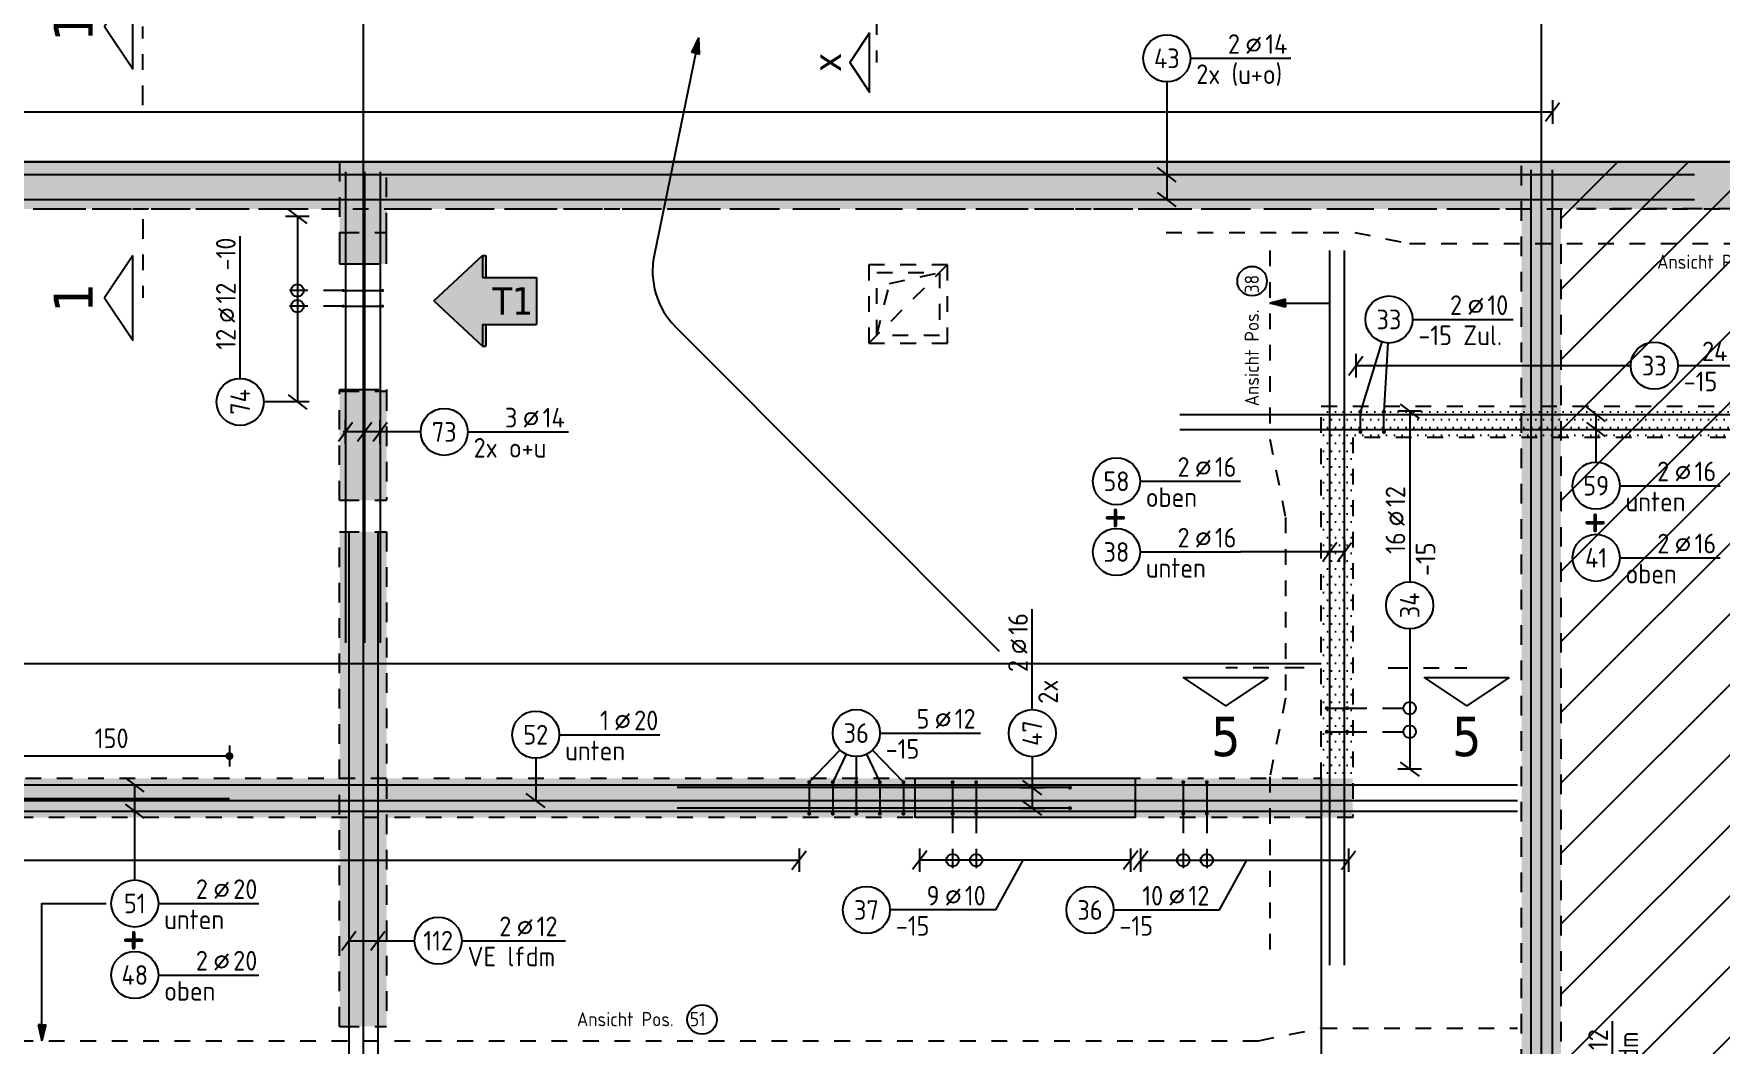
# Model space of a CAD drawing. Extents: x -177 to 93, y -12 to 49.
# Drawn here: x 27.46 to 38.19, y 32.21 to 38.64 of the extents above; entities that cross this region are included whole.
import ezdxf
from ezdxf.enums import TextEntityAlignment as Align

# ---------------------------------------------------------------- set-up
doc = ezdxf.new("R2010")
doc.units = 0
doc.header["$LTSCALE"] = 0.5
for name, pattern in [('AUSGEZOGEN', [1000.01, 1000, 0.01]), ('DASHDOTSMALL', [1.05, 0.5, -0.25, 0.05, -0.25]), ('DOT', [0.175, 0.05, -0.125]), ('HIDDEN2', [0.187, 0.125, -0.062]), ('PUNKT', [0.175, 0.05, -0.125]), ('STRICHLINIE', [0.75, 0.5, -0.25]), ('STRICHPUNKT2', [0.55, 0.25, -0.125, 0.05, -0.125]), ('VERDECKT', [0.375, 0.25, -0.125])]:
    doc.linetypes.add(name, pattern=pattern)
for name, color, linetype in [('ACHSEN', 7, 'Continuous'), ('BETON', 7, 'Continuous'), ('Brüstung DG', 7, 'Continuous'), ('DD', 7, 'Continuous'), ('DG', 7, 'Continuous'), ('DRUEBER', 7, 'Continuous'), ('grau_hell', 7, 'Continuous'), ('grau_mittel', 7, 'Continuous'), ('HILFE', 7, 'Continuous'), ('index', 7, 'Continuous'), ('MASSE', 7, 'Continuous'), ('OBJEKT', 7, 'Continuous'), ('RND', 7, 'Continuous'), ('SCHNITTE', 7, 'Continuous'), ('TEXT', 7, 'Continuous'), ('VERDECKT', 7, 'Continuous'), ('VERDECKT2', 7, 'Continuous')]:
    doc.layers.add(name, color=color, linetype=linetype)
doc.layers.add('NOPLOT', color=7, linetype='Continuous', plot=False)
doc.styles.add('helv', font='tahoma.ttf')
doc.styles.add('txt', font='isocp.shx')
doc.dimstyles.new('DOT_I', dxfattribs={"dimscale": 0.5, "dimtxt": 0.25, "dimasz": 0.25, "dimexe": 0.1, "dimexo": 0.3, "dimgap": 0.1, "dimtad": 1, "dimdec": 3, "dimzin": 3, "dimtxsty": 'txt', "dimblk": 'DOT', "dimblk1": 'DOT', "dimblk2": 'DOT', "dimsah": 1, "dimcen": 0.1, "dimse1": 1, "dimse2": 1, "dimazin": 0, "dimtfac": 1, "dimtdec": 4, "dimtix": 1, "dimtmove": 2, "dimatfit": 3, "dimfxl": 0, "dimtvp": 1, "dimtolj": 1, "dimtzin": 0, "dimarcsym": 0})
pattern_1 = [(0, (-74.13047, 77.732794), (0.025, 0.05), [0, -0.05])]

# ---------------------------------------------------------------- blocks, each defined once
blk = doc.blocks.new('lei_gre')
at = {"layer": 'RND', "color": 7, "linetype": 'Continuous'}
for p, q in [((-0.09, -0.12), (0.09, 0.12)), ((0, 0.15), (0, -0.15))]:
    blk.add_line(p, q, dxfattribs=at)
blk = doc.blocks.new('RND_LEI')
at = {"layer": 'RND', "color": 7, "linetype": 'Continuous'}
blk.add_line((1.022, 0.066), (1.19, 0.27), dxfattribs=at)
for centre, radius in [((0, 0), 0.3), ((1.106, 0.168), 0.075)]:
    blk.add_circle(centre, radius, dxfattribs=at)
at = {"layer": 'RND', "color": 7, "linetype": 'Continuous', "style": 'txt'}
blk.add_attdef('ANZ', text='', height=0.25, dxfattribs=at).set_placement((0.931, 0.057), align=Align.RIGHT)
for tag, p in [('DUM', (1.253, 0.057)), ('ABSTD', (1.674, 0.057)), ('POSTXT', (0.374, -0.327))]:
    blk.add_attdef(tag, p, '', height=0.25, dxfattribs=at)
blk.add_attdef('POSL', text='', height=0.25, dxfattribs=at).set_placement((0, 0), align=Align.MIDDLE)
blk = doc.blocks.new('SCHN-1')
at = {"layer": 'SCHNITTE', "color": 5, "linetype": 'Continuous'}
blk.add_lwpolyline([(0.54, 0.125), (0, 0.485), (-0.54, 0.125)], close=True, dxfattribs=at)
at = {"layer": 'SCHNITTE', "color": 6, "linetype": 'Continuous', "style": 'helv'}
blk.add_attdef('SCHN-1', text='', height=0.5, dxfattribs=at).set_placement((0, 0.635), align=Align.CENTER)
blk = doc.blocks.new('Pfeillinie')
at = {"layer": 'TEXT', "linetype": 'Continuous'}
blk.add_hatch(color=7, dxfattribs=at).paths.add_polyline_path([(0, 0), (-0.8, 0.2), (-0.8, 0), (-0.8, -0.2)])
at = {"layer": 'TEXT', "color": 7, "linetype": 'Continuous'}
for p, q in [((-0.8, 0), (-0.8, 0.2)), ((-0.8, 0.2), (0, 0)), ((-0.8, 0), (-0.8, -0.2)), ((-0.8, -0.2), (0, 0))]:
    blk.add_line(p, q, dxfattribs=at)
blk = doc.blocks.new('SCHN-2')
at = {"layer": 'SCHNITTE', "color": 6, "linetype": 'Continuous'}
blk.add_lwpolyline([(0.378, 0.088), (0, 0.34), (-0.378, 0.088)], close=True, dxfattribs=at)
at = {"layer": 'SCHNITTE', "color": 1, "linetype": 'DASHDOTSMALL', "style": 'helv'}
blk.add_attdef('SCHN-2', text='', height=0.35, dxfattribs=at).set_placement((0, 0.45), align=Align.CENTER)
blk = doc.blocks.new('DOT')
at = {"layer": 'MASSE', "color": 7, "linetype": 'Continuous'}
for p, q in [((0, 0), (-1, 0)), ((0, 0.54), (0, -0.54))]:
    blk.add_line(p, q, dxfattribs=at)
at = {"layer": 'MASSE', "color": 7, "linetype": 'Continuous', "const_width": 0.2}
blk.add_lwpolyline([(-0.1, 0, 1), (0.1, 0, 1)], format="xyb", close=True, dxfattribs=at)
blk = doc.blocks.new('*D95')
at = {"layer": 'Defpoints', "color": 0, "linetype": 'AUSGEZOGEN', "transparency": 16777216}
for p in [(27.204, 34.043), (27.204, 34.043), (28.704, 34.043)]:
    blk.add_point(p, dxfattribs=at)
at = {"layer": 'MASSE', "color": 0, "linetype": 'AUSGEZOGEN', "lineweight": -2, "transparency": 16777216}
blk.add_line((28.579, 34.043), (27.329, 34.043), dxfattribs=at)
at = {"layer": 'MASSE', "color": 0, "linetype": 'AUSGEZOGEN', "lineweight": -2, "transparency": 16777216, "xscale": 0.125, "yscale": 0.125, "zscale": 0.125, "rotation": 180}
blk.add_blockref('DOT', (27.204, 34.043), dxfattribs=at)
at = {"layer": 'MASSE', "color": 0, "linetype": 'AUSGEZOGEN', "lineweight": -2, "transparency": 16777216, "xscale": 0.125, "yscale": 0.125, "zscale": 0.125}
blk.add_blockref('DOT', (28.704, 34.043), dxfattribs=at)
at = {"layer": 'MASSE', "color": 0, "linetype": 'AUSGEZOGEN', "transparency": 16777216, "insert": (27.954, 34.156), "char_height": 0.125, "attachment_point": 5, "style": 'txt'}
blk.add_mtext('\\A1;150', dxfattribs=at)
blk = doc.blocks.new('hin_ind5')
at = {"layer": 'grau_hell', "linetype": 'AUSGEZOGEN'}
h = blk.add_hatch(color=9, dxfattribs=at)
h.dxf.hatch_style = 2
h.paths.add_polyline_path([(0, 0), (0.619, -0.577), (0.619, -0.3), (1.306, -0.3), (1.306, 0.3), (0.619, 0.3), (0.619, 0.577)])
h.paths.add_polyline_path([(0.34, -0.274), (1.311, -0.274), (1.311, 0.274), (0.34, 0.274)], flags=9)
at = {"layer": 'OBJEKT', "linetype": 'AUSGEZOGEN'}
for points in [[(0.66, 0.577), (0.619, 0.577), (0.619, 0.3), (0.66, 0.3)], [(0.619, -0.577), (0.66, -0.577), (0.66, -0.3), (0.619, -0.3)]]:
    blk.add_hatch(color=1, dxfattribs=at).paths.add_polyline_path(points)
at = {"layer": 'OBJEKT', "color": 1, "linetype": 'AUSGEZOGEN'}
for p, q in [((0, 0), (0.619, 0.577)), ((0.619, 0.577), (0.619, 0.3)), ((0.619, 0.577), (0.66, 0.577)), ((0.66, 0.577), (0.66, 0.3)), ((0.619, 0.3), (1.306, 0.3)), ((1.306, 0.3), (1.306, -0.3)), ((0, 0), (0.619, -0.577)), ((0.619, -0.3), (0.619, -0.577)), ((0.619, -0.3), (1.306, -0.3)), ((0.66, -0.3), (0.66, -0.577))]:
    blk.add_line(p, q, dxfattribs=at)
at = {"layer": 'OBJEKT', "color": 7, "linetype": 'AUSGEZOGEN'}
blk.add_line((0.619, -0.577), (0.66, -0.577), dxfattribs=at)
at = {"layer": 'index', "color": 1, "linetype": 'Continuous', "style": 'helv'}
blk.add_attdef('INDEX', text='', height=0.35, rotation=360, dxfattribs=at).set_placement((1.259, 0), align=Align.MIDDLE_RIGHT)

msp = doc.modelspace()

# ---------------------------------------------------------------- hatches: boundary and pattern name
at = {"layer": 'Brüstung DG', "linetype": 'DOT'}
h = msp.add_hatch(dxfattribs=at)
h.set_pattern_fill('DOTS', color=102, scale=0.8, double=1)
h.set_pattern_definition(pattern_1)
h.paths.add_polyline_path([(43.1545, 22.3263), (43.4545, 22.3263), (43.4545, 37.8263), (4.5295, 37.8263), (4.5295, 36.8613), (4.6895, 36.8613), (4.6895, 37.5263), (43.1545, 37.5263)])
at = {"layer": 'DG', "linetype": 'AUSGEZOGEN'}
h = msp.add_hatch(dxfattribs=at)
h.set_pattern_fill('DOTS', scale=0.8, double=1)
h.set_pattern_definition([(0, (-74.13047, 73.285204), (0.025, 0.05), [0, -0.05])])
h.paths.add_polyline_path([(39.4295, 36.0713), (39.4295, 33.9013), (39.6795, 33.9013), (39.6795, 36.2713), (35.6545, 36.2713), (35.6545, 33.9013), (35.8545, 33.9013), (35.8545, 36.0713)])
h = msp.add_hatch(dxfattribs=at)
h.set_pattern_fill('DOTS', scale=0.8, double=1)
h.set_pattern_definition(pattern_1)
h.paths.add_polyline_path([(34.2295, 23.5763), (34.2295, 25.5513), (36.9295, 25.5513), (36.9295, 25.0863), (37.1795, 25.0863), (37.1795, 25.8013), (33.9795, 25.8013), (33.9795, 23.3263), (37.1795, 23.3263), (37.1795, 24.0363), (36.9295, 24.0363), (36.9295, 23.5763)], flags=17)
h.paths.add_polyline_path([(31.0795, 27.1963), (31.0795, 26.8963), (31.3795, 26.8963), (31.3795, 27.1963)], flags=17)
h.paths.add_polyline_path([(26.7795, 27.1963), (26.4795, 27.1963), (26.4795, 26.8963), (26.7795, 26.8963)], flags=17)
h.paths.add_polyline_path([(23.0295, 27.1963), (22.7295, 27.1963), (22.7295, 26.8963), (23.0295, 26.8963)], flags=17)
h.paths.add_polyline_path([(14.7895, 26.8963), (14.7895, 27.1963), (14.4895, 27.1963), (14.4895, 26.8963)], flags=17)
h.paths.add_polyline_path([(12.2045, 33.9013), (12.2045, 33.6513), (35.8545, 33.6513), (35.8545, 33.9013)])
h.paths.add_polyline_path([(39.4295, 22.3263), (39.6795, 22.3263), (39.6795, 33.9013), (39.4295, 33.9013)])
h.paths.add_polyline_path([(4.4795, 22.3263), (4.6895, 22.3263), (4.6895, 30.7513), (4.4795, 30.7513)])
at = {"layer": 'grau_hell', "linetype": 'AUSGEZOGEN'}
h = msp.add_hatch(dxfattribs=at)
h.set_pattern_fill('ANSI31', color=9, scale=0.1, style=0, double=1)
h.set_pattern_definition([(45, (-9e-14, 40.2461), (-0.2245064, 0.2245064), [])])
h.paths.add_polyline_path([(31.3545, 23.3263), (20.2295, 23.3263), (20.2295, 23.5763), (17.8645, 23.5763), (17.8645, 27.9513), (10.9295, 27.9513), (10.9295, 29.5763), (9.4645, 29.5763), (9.4645, 29.5763), (8.5795, 29.5763), (8.5795, 29.5763), (8.1795, 29.5763), (8.1795, 31.3613), (6.7295, 31.3613), (6.7295, 31.1563), (4.5295, 31.1563), (4.5295, 30.7513), (4.4795, 30.7513), (4.4795, 26.0213), (4.0245, 26.0213), (4.0245, 23.3713), (4.4795, 23.3713), (4.4795, 22.3263), (43.4545, 22.3263), (43.4545, 37.8263), (37.1794, 37.8263), (37.1795, 25.8013), (36.9295, 25.8012), (36.9294, 23.5763), (34.2295, 23.5763), (34.2295, 23.3263)])
at = {"layer": 'grau_mittel'}
h = msp.add_hatch(color=61, dxfattribs=at)
h.paths.add_polyline_path([(43.4545, 37.8263), (36.9295, 37.8263), (36.9295, 29.5763), (37.9945, 29.5763), (37.9945, 29.8263), (37.1795, 29.8263), (37.1795, 37.5263), (39.4295, 37.5263), (39.4295, 29.8263), (39.2795, 29.8263), (39.2795, 29.5763), (39.6795, 29.5763), (39.6795, 37.5263), (43.1545, 37.5263), (43.1545, 32.5113), (43.4545, 32.5113)])
h.paths.add_polyline_path([(43.4545, 32.5113), (43.1545, 32.5113), (43.1545, 30.6413), (43.4545, 30.6413)], flags=17)
h.paths.add_polyline_path([(43.4545, 30.6413), (43.1545, 30.6413), (43.1545, 29.5763), (43.4545, 29.5763)])
h.paths.add_polyline_path([(43.1545, 29.5763), (43.1545, 29.8263), (39.6795, 29.8263), (39.6795, 29.5763)])
h.paths.add_polyline_path([(39.2795, 29.5763), (39.2795, 29.8263), (38.3945, 29.8263), (38.3945, 29.5763)], flags=17)
h.paths.add_polyline_path([(38.3945, 29.8263), (38.1945, 29.8263), (38.1945, 29.5763), (38.3945, 29.5763)], flags=17)
h.paths.add_polyline_path([(43.4545, 29.5763), (43.1545, 29.5763), (43.1545, 23.6013), (43.4545, 23.6013)])
h.paths.add_polyline_path([(43.1545, 23.3013), (43.4545, 23.3013), (43.4545, 23.6013), (43.1545, 23.6013)])
h.paths.add_polyline_path([(4.7545, 25.7212), (4.6895, 25.7212), (4.4045, 25.7212), (4.4045, 23.6712), (4.6895, 23.6712), (4.7545, 23.6712)])
h.paths.add_polyline_path([(4.6895, 37.5263), (8.1795, 37.5263), (8.1795, 29.5763), (8.5795, 29.5763), (8.5795, 29.8263), (8.4295, 29.8263), (8.4295, 37.5263), (10.6795, 37.5263), (10.6795, 29.8263), (9.9145, 29.8263), (9.9145, 29.5763), (10.9295, 29.5763), (10.9295, 37.8263), (4.5295, 37.8263), (4.5295, 30.7513), (4.4795, 30.7513), (4.4795, 26.0212), (4.0245, 26.0212), (4.0245, 25.7212), (4.6895, 25.7212)])
h.paths.add_polyline_path([(4.7545, 29.8263), (4.7545, 29.5763), (8.1795, 29.5763), (8.1795, 29.8263)], flags=17)
h.paths.add_polyline_path([(8.5795, 29.8263), (8.5795, 29.5763), (9.4645, 29.5763), (9.4645, 29.8263)], flags=17)
h.paths.add_polyline_path([(9.4645, 29.8263), (9.4645, 29.5763), (9.7145, 29.5763), (9.7145, 29.8263)], flags=17)
h.paths.add_polyline_path([(10.9295, 29.5763), (10.6795, 29.5763), (10.6795, 27.9513), (10.9295, 27.9513)], flags=17)
h.paths.add_polyline_path([(8.1795, 27.9513), (8.1795, 23.3263), (8.5795, 23.3263), (8.5795, 23.5763), (8.4295, 23.5763), (8.4295, 27.7013), (14.5145, 27.7013), (14.5145, 27.3463), (14.7645, 27.3463), (14.7645, 27.7013), (15.8245, 27.7013), (15.8245, 27.9513)])
h.paths.add_polyline_path([(9.5895, 23.3263), (9.5895, 23.5763), (8.5795, 23.5763), (8.5795, 23.3263)], flags=17)
h.paths.add_polyline_path([(9.5895, 23.3263), (9.7895, 23.3263), (9.7895, 23.5763), (9.5895, 23.5763)])
h.paths.add_polyline_path([(9.9895, 23.5763), (9.9895, 23.3263), (12.9045, 23.3263), (12.9045, 23.5763)], flags=16)
h.paths.add_polyline_path([(13.1045, 23.5763), (13.1045, 23.3263), (13.3545, 23.3263), (13.3545, 23.5763)], flags=16)
h.paths.add_polyline_path([(13.3545, 23.5763), (13.3545, 23.3263), (14.3645, 23.3263), (14.3645, 23.5763)], flags=16)
h.paths.add_polyline_path([(14.5145, 23.5763), (14.3645, 23.5763), (14.3645, 23.3263), (14.9145, 23.3263), (14.9145, 23.5763), (14.7645, 23.5763), (14.7645, 26.2613), (16.1245, 26.2613), (16.1245, 26.5113), (14.7645, 26.5113), (14.7645, 27.1963), (14.5145, 27.1963)])
h.paths.add_polyline_path([(14.9145, 23.5763), (14.9145, 23.3263), (15.9245, 23.3263), (15.9245, 23.5763)], flags=16)
h.paths.add_polyline_path([(15.9245, 23.3263), (16.1745, 23.3263), (16.1745, 23.5763), (15.9245, 23.5763)])
h.paths.add_polyline_path([(16.5795, 27.7013), (16.5795, 27.9513), (16.2245, 27.9513), (16.2245, 27.7013)])
h.paths.add_polyline_path([(17.4645, 27.7013), (17.4645, 27.9513), (16.5795, 27.9513), (16.5795, 27.7013)])
h.paths.add_polyline_path([(18.7795, 27.7013), (18.7795, 23.5763), (16.3745, 23.5763), (16.3745, 23.3263), (20.5295, 23.3263), (20.5295, 23.5763), (19.0295, 23.5763), (19.0295, 27.7013), (19.9795, 27.7013), (19.9795, 26.9213), (21.3545, 26.9213), (21.3545, 27.1713), (20.2295, 27.1713), (20.2295, 27.9513), (17.4645, 27.9513), (17.4645, 27.7013)])
h.paths.add_polyline_path([(16.3245, 26.5113), (16.3245, 26.2613), (17.8645, 26.2613), (17.8645, 26.5113)])
h.paths.add_polyline_path([(20.7295, 23.5763), (20.7295, 23.3263), (29.9045, 23.3263), (29.9045, 23.5763)])
h.paths.add_polyline_path([(25.1045, 26.9213), (25.1045, 27.1713), (22.7545, 27.1713), (22.7545, 26.9213)])
h.paths.add_polyline_path([(28.6545, 26.9213), (28.6545, 27.1713), (26.5045, 27.1713), (26.5045, 26.9213)])
h.paths.add_polyline_path([(30.0545, 27.1713), (30.0545, 26.9213), (31.3545, 26.9213), (31.3545, 27.7013), (32.7345, 27.7013), (32.7345, 27.9513), (31.1045, 27.9513), (31.1045, 27.1713)])
h.paths.add_polyline_path([(31.3545, 25.3513), (31.1045, 25.3513), (31.1045, 23.5763), (30.1045, 23.5763), (30.1045, 23.3263), (31.5045, 23.3263), (31.5045, 23.5763), (31.3545, 23.5763)])
h.paths.add_polyline_path([(32.3895, 23.3263), (32.3895, 23.5763), (31.5045, 23.5763), (31.5045, 23.3263)])
h.paths.add_polyline_path([(32.3895, 23.5763), (32.3895, 23.3263), (33.0945, 23.3263), (33.0945, 23.5763)], flags=17)
h.paths.add_polyline_path([(33.6945, 23.5763), (33.6945, 23.3263), (37.1795, 23.3263), (37.1795, 24.0363), (36.9295, 24.0363), (36.9295, 23.5763), (34.2295, 23.5763), (34.2295, 25.5513), (36.9295, 25.5513), (36.9295, 25.0863), (37.1795, 25.0863), (37.1795, 25.3363), (37.0995, 25.3363), (37.0995, 25.4863), (37.1795, 25.4863), (37.1795, 25.951), (36.9295, 25.951), (36.9295, 25.8013), (32.3895, 25.8013), (32.3895, 25.5513), (33.9795, 25.5513), (33.9795, 23.5763)])
h.paths.add_polyline_path([(36.9295, 25.0863), (36.9295, 24.0363), (37.1795, 24.0363), (37.1795, 25.0863)], flags=17)
h.paths.add_polyline_path([(36.9295, 25.951), (37.1795, 25.951), (37.1795, 26.836), (36.9295, 26.836)])
h.paths.add_polyline_path([(37.1795, 27.1013), (36.9295, 27.1013), (36.9295, 26.836), (37.1795, 26.836)])
h.paths.add_polyline_path([(36.6295, 27.9513), (36.6295, 27.7013), (37.1795, 27.7013), (37.1795, 27.9513)])
h.paths.add_polyline_path([(36.0294, 27.7013), (36.0294, 27.9513), (33.3345, 27.9513), (33.3345, 27.7013)])
h.paths.add_polyline_path([(32.3895, 25.5513), (32.3895, 25.8013), (31.5045, 25.8013), (31.5045, 25.5513)])
h.paths.add_polyline_path([(31.5045, 25.5513), (31.5045, 25.8013), (31.3545, 25.8013), (31.3545, 26.7213), (31.1045, 26.7213), (31.1045, 25.5513)])
h.paths.add_polyline_path([(37.1795, 29.5763), (36.9295, 29.5763), (36.9295, 28.5013), (37.1795, 28.5013)])
h.paths.add_polyline_path([(34.2295, 29.6313), (34.4795, 29.6313), (34.4795, 30.3263), (34.2295, 30.3263)])
h.paths.add_polyline_path([(32.3795, 30.3263), (32.1295, 30.3263), (32.1295, 29.6313), (32.3795, 29.6313)])
h.paths.add_polyline_path([(30.4795, 30.2263), (30.4795, 29.6313), (30.7295, 29.6313), (30.7295, 30.4763), (29.7045, 30.4763), (29.7045, 32.1213), (29.4045, 32.1213), (29.4045, 30.4763), (28.3795, 30.4763), (28.3795, 29.6313), (28.6295, 29.6313), (28.6295, 30.2263)])
h.paths.add_polyline_path([(29.4045, 32.3213), (29.7045, 32.3213), (29.7045, 35.4713), (29.4045, 35.4713)])
h.paths.add_polyline_path([(29.7045, 36.3663), (29.4045, 36.3663), (29.4045, 35.6713), (29.7045, 35.6713)])
h.paths.add_polyline_path([(29.7045, 36.3663), (29.7045, 36.3763), (29.4045, 36.3763), (29.4045, 36.3663)])
h.paths.add_polyline_path([(29.7045, 37.1763), (29.7045, 37.3763), (29.4045, 37.3763), (29.4045, 37.1763)])
h.paths.add_polyline_path([(29.4045, 37.3763), (29.7045, 37.3763), (29.7045, 37.8263), (29.4045, 37.8263)])
h.paths.add_polyline_path([(29.7045, 37.8263), (29.7045, 37.5263), (36.9295, 37.5263), (36.9295, 37.8263)])
h.paths.add_polyline_path([(22.2045, 37.8263), (22.2045, 37.5263), (29.4045, 37.5263), (29.4045, 37.8263)])
h.paths.add_polyline_path([(21.9045, 37.8263), (21.9045, 37.5263), (22.2045, 37.5263), (22.2045, 37.8263)])
h.paths.add_polyline_path([(14.7045, 37.8263), (14.7045, 37.5263), (21.9045, 37.5263), (21.9045, 37.8263)])
h.paths.add_polyline_path([(14.7045, 37.8263), (14.4045, 37.8263), (14.4045, 37.5263), (14.7045, 37.5263)])
h.paths.add_polyline_path([(10.9295, 37.8263), (10.9295, 37.5263), (14.4045, 37.5263), (14.4045, 37.8263)])
h.paths.add_polyline_path([(13.6295, 30.3263), (13.3795, 30.3263), (13.3795, 29.6313), (13.6295, 29.6313)])
h.paths.add_polyline_path([(15.7295, 30.3263), (15.4795, 30.3263), (15.4795, 29.6313), (15.7295, 29.6313)])
h.paths.add_polyline_path([(17.3795, 30.3263), (17.1295, 30.3263), (17.1295, 29.6313), (17.3795, 29.6313)])
h.paths.add_polyline_path([(19.4795, 30.3263), (19.2295, 30.3263), (19.2295, 29.6313), (19.4795, 29.6313)])
h.paths.add_polyline_path([(20.8795, 29.6313), (21.1295, 29.6313), (21.1295, 30.3263), (20.8795, 30.3263)])
h.paths.add_polyline_path([(22.9795, 29.6313), (23.2295, 29.6313), (23.2295, 30.3263), (22.9795, 30.3263)])
h.paths.add_polyline_path([(24.8795, 30.3263), (24.6295, 30.3263), (24.6295, 29.6313), (24.8795, 29.6313)])
h.paths.add_polyline_path([(26.7295, 29.6313), (26.9795, 29.6313), (26.9795, 30.3263), (26.7295, 30.3263)])
h.paths.add_polyline_path([(43.1545, 22.3263), (43.4545, 22.3263), (43.4545, 23.3013), (43.1545, 23.3013)])
h.paths.add_polyline_path([(4.4795, 22.3263), (4.6895, 22.3263), (4.6895, 23.6712), (4.0245, 23.6712), (4.0245, 23.3712), (4.4795, 23.3712)])

# ---------------------------------------------------------------- linework, layer by layer
at = {"layer": 'ACHSEN', "color": 140, "linetype": 'AUSGEZOGEN'}
for p, q in [((29.5545, 39.8263), (29.5545, 22.3263)), ((37.0545, 39.8263), (37.0545, 22.3263)), ((43.4545, 37.8263), (2.2545, 37.8263))]:
    msp.add_line(p, q, dxfattribs=at)
at = {"layer": 'BETON', "color": 6, "linetype": 'AUSGEZOGEN'}
msp.add_line((4.4545, 37.8263), (43.4545, 37.8263), dxfattribs=at)
at = {"layer": 'Brüstung DG', "color": 102, "linetype": 'PUNKT', "lineweight": -2}
for points in [[(43.4545, 22.3263), (43.4545, 37.8263), (4.5295, 37.8263), (4.5295, 36.8613), (4.5295, 36.8613), (4.5295, 36.8613), (4.6895, 36.8613)], [(4.6895, 36.8613), (4.6895, 36.8613), (4.6895, 36.8613), (4.6895, 37.5263), (43.1545, 37.5263), (43.1545, 22.3263)]]:
    msp.add_lwpolyline(points, dxfattribs=at)
at = {"layer": 'DD', "color": 7, "linetype": 'HIDDEN2'}
for p, q in [((32.8245, 36.7213), (32.9061, 37.051)), ((32.9061, 37.051), (33.2245, 37.1213))]:
    msp.add_line(p, q, dxfattribs=at)
msp.add_lwpolyline([(32.8245, 37.1213), (33.2245, 37.1213), (33.2245, 36.7213), (32.8245, 36.7213)], close=True, dxfattribs=at)
at = {"layer": 'DG', "color": 7, "linetype": 'PUNKT', "lineweight": -2}
for p, q in [((35.6545, 33.9013), (35.6545, 36.2713)), ((35.6545, 36.2713), (39.6795, 36.2713)), ((39.4295, 36.0713), (35.8545, 36.0713)), ((35.8545, 36.0713), (35.8545, 33.6513)), ((12.2045, 33.9013), (35.6545, 33.9013)), ((35.8545, 33.6513), (12.0045, 33.6513))]:
    msp.add_line(p, q, dxfattribs=at)
at = {"layer": 'DRUEBER', "color": 7, "linetype": 'PUNKT'}
msp.add_line((32.7745, 36.6713), (33.2745, 37.1713), dxfattribs=at)
msp.add_lwpolyline([(33.2745, 37.1713), (32.7745, 37.1713), (32.7745, 36.6713), (33.2745, 36.6713)], close=True, dxfattribs=at)
at = {"layer": 'HILFE', "color": 102, "linetype": 'AUSGEZOGEN'}
for centre in [(35.2143, 37.0669), (31.7125, 32.3655)]:
    msp.add_circle(centre, 0.0941, dxfattribs=at)
at = {"layer": 'NOPLOT', "color": 191, "linetype": 'AUSGEZOGEN'}
for p, q in [((12.2045, 34.6327), (35.6545, 34.6327)), ((35.6545, 33.9013), (35.6545, 31.5594))]:
    msp.add_line(p, q, dxfattribs=at)
at = {"layer": 'NOPLOT', "color": 191, "linetype": 'Continuous'}
msp.add_lwpolyline([(33.0695, 33.9013), (34.4695, 33.9013), (34.4695, 33.6513), (33.0695, 33.6513)], close=True, dxfattribs=at)
at = {"layer": 'RND', "color": 7, "linetype": 'AUSGEZOGEN'}
for p, q in [((34.8213, 38.4857), (35.4613, 38.4857)), ((23.2852, 38.1444), (37.1268, 38.1444)), ((29.1366, 37.4786), (29.1366, 36.2976)), ((28.7719, 36.4476), (28.7719, 37.3539)), ((36.2352, 36.8229), (36.8752, 36.8229)), ((35.8749, 36.5288), (37.6243, 36.5288)), ((37.9243, 36.5288), (39.3781, 36.5288)), ((29.1366, 36.2976), (28.9219, 36.2976)), ((36.2173, 36.2382), (36.2173, 35.1523)), ((30.2212, 36.1068), (30.8612, 36.1068)), ((34.5004, 35.7926), (35.1404, 35.7926)), ((37.5542, 35.7644), (38.1942, 35.7644)), ((34.5004, 35.3424), (35.1404, 35.3424)), ((37.5542, 35.3051), (38.1942, 35.3051)), ((33.8146, 34.339), (33.8146, 34.979)), ((36.2173, 34.8523), (36.2173, 33.96)), ((30.8038, 34.1789), (31.4438, 34.1789)), ((32.8443, 34.1893), (33.4843, 34.1893)), ((22.7912, 33.3801), (32.3297, 33.3801)), ((34.4414, 33.3801), (33.0978, 33.3801)), ((33.5833, 33.0628), (33.7573, 33.3801)), ((34.5045, 33.3801), (35.8281, 33.3801)), ((35.0068, 33.0628), (35.1809, 33.3801)), ((28.2512, 33.1044), (28.8912, 33.1044)), ((33.5833, 33.0628), (32.9088, 33.0628)), ((34.3323, 33.0628), (35.0068, 33.0628)), ((30.1828, 32.8675), (30.8428, 32.8675)), ((28.2512, 32.6488), (28.8912, 32.6488)), ((37.5078, 31.6945), (37.5078, 32.3545))]:
    msp.add_line(p, q, dxfattribs=at)
at = {"layer": 'RND', "color": 102, "linetype": 'AUSGEZOGEN'}
for p, q in [((34.6713, 38.3357), (34.6713, 37.5868)), ((36.0409, 36.6796), (35.9036, 36.2363)), ((36.0772, 36.6731), (36.0536, 36.2363)), ((37.4042, 35.9144), (37.4042, 36.2184)), ((29.9212, 36.1068), (29.4272, 36.1068)), ((35.802, 35.3424), (35.1404, 35.3424)), ((32.5905, 34.081), (32.3945, 33.8763)), ((32.6295, 34.054), (32.5445, 33.8763)), ((32.6944, 34.0393), (32.6945, 33.8763)), ((32.7592, 34.0541), (32.8445, 33.8763)), ((32.7981, 34.0811), (32.9945, 33.8763)), ((33.8146, 34.039), (33.8146, 33.7115)), ((30.6538, 34.0289), (30.6538, 33.7603)), ((28.1012, 33.2544), (28.1012, 33.8602)), ((29.4633, 32.8675), (29.8828, 32.8675))]:
    msp.add_line(p, q, dxfattribs=at)
at = {"layer": 'RND', "color": 102, "linetype": 'VERDECKT'}
for p, q in [((29.4283, 37.0072), (29.0866, 37.0072)), ((29.4283, 36.9072), (29.0866, 36.9072)), ((35.8195, 34.3478), (36.2673, 34.3478)), ((35.8195, 34.1978), (36.2673, 34.1978)), ((33.3075, 33.6763), (33.3075, 33.3301)), ((33.4575, 33.6763), (33.4575, 33.3301)), ((34.7757, 33.6763), (34.7757, 33.3301)), ((34.9257, 33.6763), (34.9257, 33.3301))]:
    msp.add_line(p, q, dxfattribs=at)
at = {"layer": 'RND', "color": 102, "linetype": 'AUSGEZOGEN'}
msp.add_lwpolyline([(31.6929, 38.6155), (31.4076, 37.2299, 0.2519286), (31.5434, 36.776), (33.6037, 34.7105)], format="xyb", dxfattribs=at)
at = {"layer": 'RND', "color": 1, "linetype": 'AUSGEZOGEN'}
for points in [[(26.3795, 37.7451), (38.0295, 37.7451)], [(29.4426, 37.7632), (29.4426, 34.7632)], [(29.5644, 37.7632), (29.5644, 34.7632)], [(29.6632, 37.7632), (29.6632, 34.7632)], [(36.9883, 37.7763), (36.9883, 29.8263)], [(37.1233, 37.7763), (37.1233, 29.8263)], [(26.3795, 37.5868), (38.0295, 37.5868)], [(35.7089, 32.7113), (35.7089, 37.2613)], [(35.802, 32.7113), (35.802, 37.2613)], [(29.4283, 37.0072), (29.6779, 37.0072)], [(29.4283, 36.9072), (29.6779, 36.9072)], [(34.7545, 36.2184), (40.6045, 36.2184)], [(35.9036, 36.1063), (35.9036, 36.2363)], [(36.0536, 36.1063), (36.0536, 36.2363)], [(34.7545, 36.1226), (40.6045, 36.1226)], [(29.4633, 35.4713), (29.4633, 29.6263)], [(29.6483, 35.4713), (29.6483, 29.6263)], [(35.6895, 34.3478), (35.8195, 34.3478)], [(35.6895, 34.1978), (35.8195, 34.1978)], [(23.9545, 33.8602), (36.9045, 33.8602)], [(34.0545, 33.8421), (31.5545, 33.8421)], [(32.3945, 33.8763), (32.3945, 33.6763)], [(32.5445, 33.8763), (32.5445, 33.6763)], [(32.6945, 33.8763), (32.6945, 33.6763)], [(32.8445, 33.8763), (32.8445, 33.6763)], [(32.9945, 33.8763), (32.9945, 33.6763)], [(33.3075, 33.8763), (33.3075, 33.6763)], [(33.4575, 33.8763), (33.4575, 33.6763)], [(34.7757, 33.8763), (34.7757, 33.6763)], [(34.9257, 33.8763), (34.9257, 33.6763)], [(19.1545, 33.7728), (28.7045, 33.7728)], [(27.2045, 33.7603), (36.9045, 33.7603)], [(23.9545, 33.6918), (36.9045, 33.6918)], [(34.0545, 33.7115), (31.5545, 33.7115)]]:
    msp.add_lwpolyline(points, dxfattribs=at)
at = {"layer": 'RND', "color": 1, "linetype": 'HIDDEN2'}
for points in [[(34.667, 37.3763), (35.867, 37.3763), (36.217, 37.3063), (39.067, 37.3063), (39.417, 37.3763), (40.617, 37.3763)], [(35.3266, 37.2613), (35.3266, 36.0613), (35.4266, 35.5613), (35.4266, 34.4113), (35.3266, 33.9113), (35.3266, 32.7113)], [(23.9545, 32.2307), (35.2545, 32.2307), (35.6545, 32.3107), (36.9045, 32.3107)]]:
    msp.add_lwpolyline(points, dxfattribs=at)
at = {"layer": 'RND', "color": 7, "linetype": 'AUSGEZOGEN'}
for points, const_width in [([(29.4233, 37.0072, 1), (29.4333, 37.0072, 1)], 0.01), ([(29.6729, 37.0072, 1), (29.6829, 37.0072, 1)], 0.01), ([(29.4233, 36.9072, 1), (29.4333, 36.9072, 1)], 0.01), ([(29.6729, 36.9072, 1), (29.6829, 36.9072, 1)], 0.01), ([(35.9099, 36.2363, -1), (35.8974, 36.2363, -1)], 0.0125), ([(36.0599, 36.2363, -1), (36.0474, 36.2363, -1)], 0.0125), ([(35.9099, 36.1063, -1), (35.8974, 36.1063, -1)], 0.0125), ([(36.0599, 36.1063, -1), (36.0474, 36.1063, -1)], 0.0125), ([(35.6895, 34.3415, -1), (35.6895, 34.354, -1)], 0.0125), ([(35.8195, 34.3415, -1), (35.8195, 34.354, -1)], 0.0125), ([(35.6895, 34.1915, -1), (35.6895, 34.204, -1)], 0.0125), ([(35.8195, 34.1915, -1), (35.8195, 34.204, -1)], 0.0125), ([(32.3945, 33.87, -1), (32.3945, 33.8825, -1)], 0.0125), ([(32.5445, 33.87, -1), (32.5445, 33.8825, -1)], 0.0125), ([(32.6945, 33.87, -1), (32.6945, 33.8825, -1)], 0.0125), ([(32.8445, 33.87, -1), (32.8445, 33.8825, -1)], 0.0125), ([(32.9945, 33.87, -1), (32.9945, 33.8825, -1)], 0.0125), ([(33.3075, 33.87, -1), (33.3075, 33.8825, -1)], 0.0125), ([(33.4575, 33.87, -1), (33.4575, 33.8825, -1)], 0.0125), ([(34.0545, 33.8358, -1), (34.0545, 33.8483, -1)], 0.0125), ([(34.7757, 33.87, -1), (34.7757, 33.8825, -1)], 0.0125), ([(34.9257, 33.87, -1), (34.9257, 33.8825, -1)], 0.0125), ([(34.0545, 33.7052, -1), (34.0545, 33.7177, -1)], 0.0125), ([(32.3945, 33.67, -1), (32.3945, 33.6825, -1)], 0.0125), ([(32.5445, 33.67, -1), (32.5445, 33.6825, -1)], 0.0125), ([(32.6945, 33.67, -1), (32.6945, 33.6825, -1)], 0.0125), ([(32.8445, 33.67, -1), (32.8445, 33.6825, -1)], 0.0125), ([(32.9945, 33.67, -1), (32.9945, 33.6825, -1)], 0.0125), ([(33.3075, 33.67, -1), (33.3075, 33.6825, -1)], 0.0125), ([(33.4575, 33.67, -1), (33.4575, 33.6825, -1)], 0.0125), ([(34.7757, 33.67, -1), (34.7757, 33.6825, -1)], 0.0125), ([(34.9257, 33.67, -1), (34.9257, 33.6825, -1)], 0.0125)]:
    msp.add_lwpolyline(points, format="xyb", close=True, dxfattribs=dict(at, const_width=const_width))
at = {"layer": 'RND', "color": 102, "linetype": 'AUSGEZOGEN'}
for points in [[(35.3266, 36.9269), (35.7089, 36.9269)], [(27.5105, 32.2307), (27.5105, 33.1033), (27.9186, 33.1033)]]:
    msp.add_lwpolyline(points, dxfattribs=at)
at = {"layer": 'RND', "color": 7, "linetype": 'AUSGEZOGEN'}
for centre in [(29.1366, 37.0072), (29.1366, 36.9072), (36.2173, 34.3478), (36.2173, 34.1978), (33.3075, 33.3801), (33.4575, 33.3801), (34.7757, 33.3801), (34.9257, 33.3801)]:
    msp.add_circle(centre, 0.04, dxfattribs=at)
at = {"layer": 'SCHNITTE', "color": 6, "linetype": 'STRICHPUNKT2'}
msp.add_line((32.8222, 38.7595), (32.8222, 38.4595), dxfattribs=at)
at = {"layer": 'SCHNITTE', "color": 5, "linetype": 'STRICHPUNKT2'}
for p, q in [((28.1515, 38.1878), (28.1515, 38.6878)), ((28.1515, 37.4611), (28.1515, 36.9611)), ((35.5465, 34.6052), (35.0465, 34.6052)), ((36.0805, 34.6052), (36.5805, 34.6052))]:
    msp.add_line(p, q, dxfattribs=at)
at = {"layer": 'VERDECKT', "color": 7, "linetype": 'VERDECKT', "lineweight": -2}
for p, q in [((36.9295, 29.5763), (36.9295, 37.8263)), ((36.9295, 37.8263), (43.4545, 37.8263)), ((39.4295, 37.5263), (37.1795, 37.5263)), ((37.1795, 37.5263), (37.1795, 29.8263)), ((29.4045, 35.6713), (29.4045, 36.3663)), ((29.4045, 36.3663), (29.7045, 36.3663)), ((29.7045, 36.3663), (29.7045, 35.6713)), ((29.4045, 32.3213), (29.4045, 35.4713)), ((29.7045, 35.4713), (29.7045, 32.3213))]:
    msp.add_line(p, q, dxfattribs=at)
at = {"layer": 'VERDECKT', "color": 7, "linetype": 'VERDECKT'}
for p, q in [((29.4045, 35.6713), (29.7045, 35.6713)), ((29.4045, 35.4713), (29.7045, 35.4713)), ((29.4045, 32.3213), (29.7045, 32.3213))]:
    msp.add_line(p, q, dxfattribs=at)
at = {"layer": 'VERDECKT', "color": 7, "linetype": 'VERDECKT', "lineweight": -2}
msp.add_lwpolyline([(29.7045, 37.8263), (29.4045, 37.8263), (29.4045, 37.3763), (29.7045, 37.3763)], close=True, dxfattribs=at)
at = {"layer": 'VERDECKT2', "color": 7, "linetype": 'STRICHLINIE'}
for p, q in [((22.2045, 37.8263), (29.4045, 37.8263)), ((36.9295, 37.8263), (29.7045, 37.8263)), ((22.2045, 37.5263), (29.4045, 37.5263)), ((29.7045, 37.5263), (36.9295, 37.5263)), ((29.4045, 37.3763), (29.4045, 37.1763)), ((29.7045, 37.1763), (29.7045, 37.3763)), ((29.4045, 37.1763), (29.7045, 37.1763)), ((29.4045, 36.3763), (29.7045, 36.3763)), ((29.4045, 36.3763), (29.4045, 36.3663)), ((29.7045, 36.3763), (29.7045, 36.3663))]:
    msp.add_line(p, q, dxfattribs=at)

# ---------------------------------------------------------------- block references
at = {"layer": 'index', "color": 1, "linetype": 'AUSGEZOGEN', "xscale": 0.5, "yscale": 0.5, "zscale": 0.5}
msp.add_blockref('hin_ind5', (30.0058, 36.9408), dxfattribs=at).add_auto_attribs({'INDEX': 'T1'})
at = {"layer": 'RND', "color": 102, "linetype": 'AUSGEZOGEN'}
for name, p, xscale, yscale, zscale, rotation in [('Pfeillinie', (31.6929, 38.6155), -0.125, 0.125, 0.125, 257.4821142888342), ('lei_gre', (29.4426, 36.1068), 0.5, 0.5, 0.5, 180), ('lei_gre', (29.5644, 36.1068), 0.5, 0.5, 0.5, 180), ('lei_gre', (29.6632, 36.1068), 0.5, 0.5, 0.5, 180), ('Pfeillinie', (27.5105, 32.2307), -0.125, 0.125, 0.125, 90)]:
    msp.add_blockref(name, p, dxfattribs=dict(at, xscale=xscale, yscale=yscale, zscale=zscale, rotation=rotation))
at = {"layer": 'RND', "color": 7, "linetype": 'AUSGEZOGEN', "xscale": 0.5, "yscale": 0.5, "zscale": 0.5}
for p, values in [((34.6713, 38.4857), {'POSL': '43', 'DUM': '14', 'ANZ': '2', 'POSTXT': '2x (u+o)'}), ((36.0852, 36.8229), {'POSL': '33', 'DUM': '10', 'ANZ': '2', 'POSTXT': '-15 Zul.'}), ((37.7743, 36.5288), {'POSL': '33', 'DUM': '10', 'ANZ': '24', 'POSTXT': '-15'}), ((30.0712, 36.1068), {'POSL': '73', 'DUM': '14', 'ANZ': '3', 'POSTXT': '2x o+u'}), ((34.3504, 35.7926), {'POSL': '58', 'DUM': '16', 'ANZ': '2', 'POSTXT': 'oben'}), ((37.4042, 35.7644), {'POSL': '59', 'DUM': '16', 'ANZ': '2', 'POSTXT': 'unten'}), ((34.3504, 35.3424), {'POSL': '38', 'DUM': '16', 'ANZ': '2', 'POSTXT': 'unten'}), ((37.4042, 35.3051), {'POSL': '41', 'DUM': '16', 'ANZ': '2', 'POSTXT': 'oben'}), ((30.6538, 34.1789), {'POSL': '52', 'DUM': '20', 'ANZ': '1', 'POSTXT': 'unten'}), ((32.6943, 34.1893), {'POSL': '36', 'DUM': '12', 'ANZ': '5', 'POSTXT': '-15'}), ((28.1012, 33.1044), {'POSL': '51', 'DUM': '20', 'ANZ': '2', 'POSTXT': 'unten'}), ((32.7588, 33.0628), {'POSL': '37', 'DUM': '10', 'ANZ': '9', 'POSTXT': '-15'}), ((34.1823, 33.0628), {'POSL': '36', 'DUM': '12', 'ANZ': '10', 'POSTXT': '-15'}), ((30.0328, 32.8675), {'POSL': '112', 'DUM': '12', 'ANZ': '2', 'POSTXT': 'VE lfdm'}), ((28.1012, 32.6488), {'POSL': '48', 'DUM': '20', 'ANZ': '2', 'POSTXT': 'oben'})]:
    msp.add_blockref('RND_LEI', p, dxfattribs=at).add_auto_attribs(values)
for p in [(37.1268, 38.1444), (35.8749, 36.5288), (35.802, 35.3424), (32.3297, 33.3801), (34.5045, 33.3801), (35.8281, 33.3801), (29.4633, 32.8675), (29.6483, 32.8675)]:
    msp.add_blockref('lei_gre', p, dxfattribs=at)
for p, rotation in [((34.6713, 37.7451), 90), ((34.6713, 37.5868), 90), ((29.1366, 37.4786), 270), ((29.1366, 36.2976), 270), ((36.2173, 36.2382), 270), ((37.4042, 36.2184), 90), ((37.4042, 36.1226), 90), ((35.7089, 35.3424), 180), ((36.2173, 33.96), 270), ((28.1012, 33.8602), 90), ((33.8146, 33.8421), 90), ((28.1012, 33.6918), 90), ((30.6538, 33.7603), 90.0000000000065), ((33.8146, 33.7115), 90), ((33.0978, 33.3801), 180), ((34.4414, 33.3801), 180)]:
    msp.add_blockref('lei_gre', p, dxfattribs=dict(at, rotation=rotation))
at = {"layer": 'RND', "color": 7, "linetype": 'AUSGEZOGEN', "xscale": 0.5, "yscale": 0.5, "zscale": 0.5, "rotation": 90}
for p, values in [((28.7719, 36.2976), {'POSL': '74', 'DUM': '12', 'ANZ': '12', 'ABSTD': '-10'}), ((36.2173, 35.0023), {'POSL': '34', 'DUM': '12', 'ANZ': '16', 'POSTXT': '-15'}), ((33.8146, 34.189), {'POSL': '47', 'DUM': '16', 'ANZ': '2', 'POSTXT': '2x '}), ((37.5078, 31.5445), {'POSL': '112', 'DUM': '12', 'ANZ': '2', 'POSTXT': 'VE lfdm'})]:
    msp.add_blockref('RND_LEI', p, dxfattribs=at).add_auto_attribs(values)
at = {"layer": 'RND', "color": 102, "linetype": 'AUSGEZOGEN', "xscale": -0.125, "yscale": 0.125, "zscale": 0.125}
msp.add_blockref('Pfeillinie', (35.3266, 36.9269), dxfattribs=at)
at = {"layer": 'SCHNITTE', "color": 5, "linetype": 'STRICHPUNKT2', "xscale": 0.5, "yscale": 0.5, "zscale": 0.5, "rotation": 90}
for p in [(28.1515, 38.6878), (28.1515, 36.9611)]:
    msp.add_blockref('SCHN-1', p, dxfattribs=at).add_auto_attribs({'SCHN-1': '1'})
at = {"layer": 'SCHNITTE', "color": 6, "linetype": 'STRICHPUNKT2'}
ref = msp.add_blockref('SCHN-2', (32.8222, 38.4595), dxfattribs=dict(at, xscale=0.5, yscale=0.5, zscale=0.5, rotation=90.00000000000001))
ref.add_attrib('SCHN-2', 'x', dxfattribs={"color": 1, "linetype": 'DASHDOTSMALL', "height": 0.175, "rotation": 90, "style": 'helv'}).set_placement((32.5968, 38.4595), align=Align.CENTER)
at = {"layer": 'SCHNITTE', "color": 5, "linetype": 'STRICHPUNKT2'}
ref = msp.add_blockref('SCHN-1', (35.0465, 34.6052), dxfattribs=dict(at, xscale=-0.5, yscale=0.5, zscale=0.5, rotation=180))
ref.add_attrib('SCHN-1', '5', dxfattribs={"color": 6, "linetype": 'Continuous', "height": 0.25, "style": 'helv'}).set_placement((35.0465, 34.0427), align=Align.CENTER)
ref = msp.add_blockref('SCHN-1', (36.5805, 34.6052), dxfattribs=dict(at, xscale=-0.5, yscale=0.5, zscale=0.5, rotation=180))
ref.add_attrib('SCHN-1', '5', dxfattribs={"color": 6, "linetype": 'Continuous', "height": 0.25, "style": 'helv'}).set_placement((36.5805, 34.0427), align=Align.CENTER)

# ---------------------------------------------------------------- texts
at = {"layer": 'TEXT', "color": 102, "linetype": 'DOT', "style": 'txt'}
for s, p in [('Ansicht Pos.  59', (37.7922, 37.1451)), ('Ansicht Pos.  51', (30.9157, 32.3225))]:
    msp.add_text(s, height=0.09, dxfattribs=at).set_placement(p)
msp.add_text('Ansicht Pos.  38', height=0.09, rotation=90, dxfattribs=at).set_placement((35.2573, 36.27))
at = {"layer": 'TEXT', "color": 6, "linetype": 'AUSGEZOGEN', "style": 'txt'}
for p in [(34.4425, 35.4826), (37.4964, 35.4512), (28.1929, 32.7931)]:
    msp.add_text('+', height=0.25, rotation=90, dxfattribs=at).set_placement(p)

# ---------------------------------------------------------------- dimensions: what is measured, and where the dimension line sits
at = {"layer": 'MASSE', "color": 7, "linetype": 'AUSGEZOGEN'}
dim = msp.add_linear_dim(base=(27.2045, 34.0432), p1=(28.7045, 34.0432), p2=(27.2045, 34.0432), dimstyle='DOT_I', override={"dimdec": 0, "dimlfac": 100}, dxfattribs=at)
dim.commit()
dim.dimension.update_dxf_attribs({"geometry": '*D95', "text_midpoint": (27.9545, 34.1557)})

doc.saveas('drawing.dxf')
